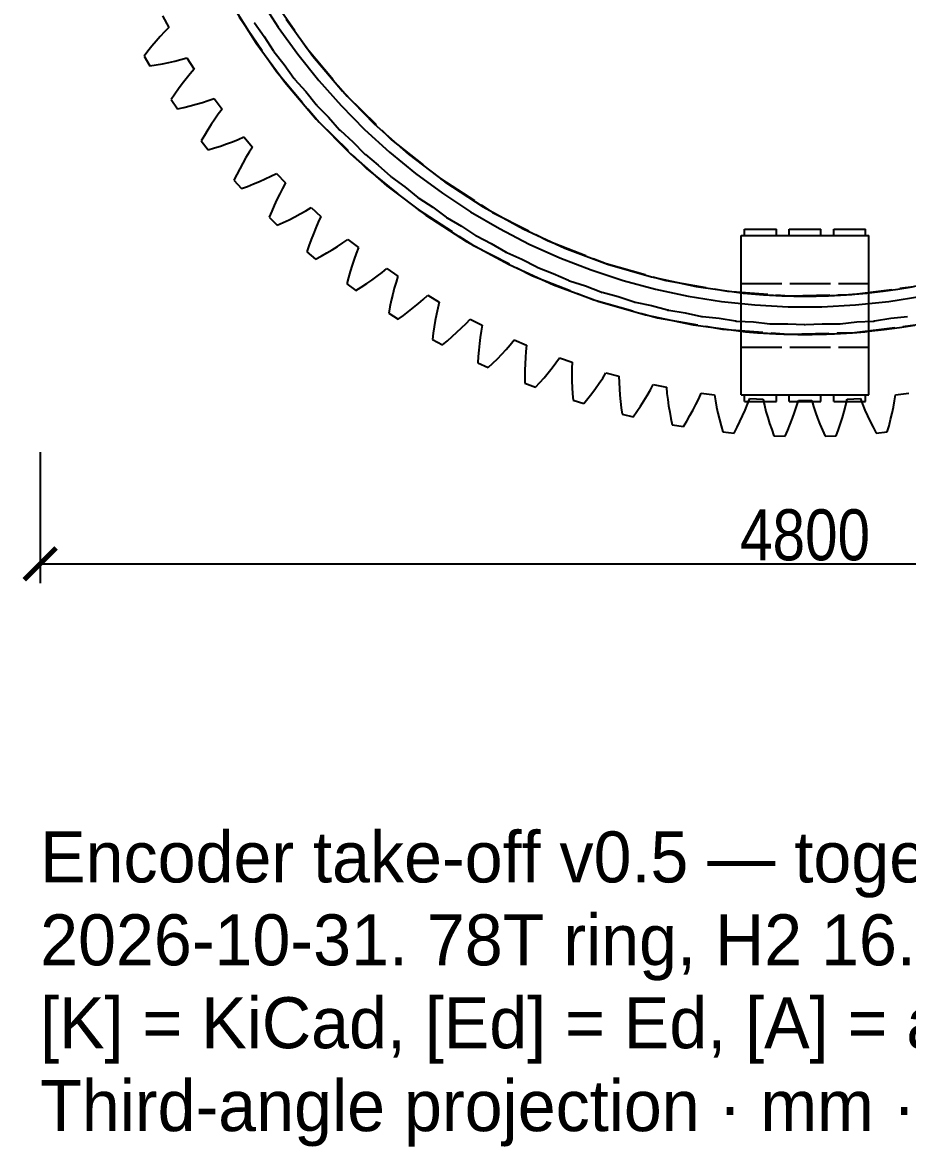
# Model space of a CAD drawing. Header units: millimetres. Extents: x -30 to 157, y -46 to 88.
# Drawn here: x -24.55 to 3.21, y -46.27 to -11.02 of the extents above; entities that cross this region are included whole.
import ezdxf

# ---------------------------------------------------------------- set-up
doc = ezdxf.new("R2010")
doc.units = ezdxf.units.MM
doc.linetypes.add('DASHED', pattern=[1.524, 1.27, -0.254])
for name, color, linetype in [('DIMS', 3, 'CONTINUOUS'), ('HIDDEN', 8, 'DASHED'), ('TEXT', 7, 'CONTINUOUS'), ('VISIBLE', 7, 'CONTINUOUS')]:
    doc.layers.add(name, color=color, linetype=linetype)
doc.styles.add('OpenSansCondensed-Light', font='OpenSansCondensed-Light.ttf')
doc.dimstyles.new('EZDXF', dxfattribs={"dimtxt": 0.25, "dimasz": 0.175, "dimexe": 0.375, "dimexo": 0.125, "dimgap": 0.1, "dimtad": 1, "dimlfac": 100, "dimzin": 12, "dimdsep": 46, "dimtxsty": 'OpenSansCondensed-Light', "dimblk": 'ARCHTICK', "dimcen": 2.5, "dimazin": 3, "dimtfac": 0.5, "dimtmove": 2, "dimatfit": 3})

# ---------------------------------------------------------------- blocks, each defined once
blk = doc.blocks.new('_ARCHTICK')
at = {"color": 0, "linetype": 'BYBLOCK', "const_width": 0.15}
blk.add_lwpolyline([(-0.5, -0.5), (0.5, 0.5)], dxfattribs=at)

msp = doc.modelspace()

# ---------------------------------------------------------------- linework, layer by layer
at = {"layer": 'HIDDEN'}
for points in [[(-16.72627, -10.22121), (-15.62544, -11.83581), (-14.36933, -13.33279), (-12.97041, -14.69726), (-11.44258, -15.91566), (-9.80103, -16.97589), (-8.06208, -17.8674), (-6.243, -18.58134), (-4.36187, -19.1106), (-2.43739, -19.44994), (-0.48869, -19.59597), (1.46486, -19.54726), (3.40386, -19.30427), (5.30903, -18.86942), (7.16144, -18.24705), (8.94267, -17.44333), (10.63503, -16.46624), (12.22169, -15.32551), (13.68688, -14.03247), (15.01605, -12.59997), (16.19599, -11.04224), (17.21496, -9.37477)], [(-17.75021, -10.84693), (-16.582, -12.56038), (-15.24899, -14.149), (-13.76443, -15.597), (-12.14307, -16.88999), (-10.40103, -18.01512), (-8.55562, -18.96121), (-6.62518, -19.71885), (-4.6289, -20.28052), (-2.58661, -20.64063), (-0.51861, -20.7956), (1.55454, -20.7439), (3.61224, -20.48604), (5.63404, -20.02457), (7.59985, -19.3641), (9.49012, -18.51117), (11.28608, -17.47428), (12.96988, -16.26371), (14.52477, -14.89151), (15.93531, -13.37131), (17.18747, -11.71822), (18.26882, -9.94867)], [(-17.09242, -10.27358), (-16.52641, -11.16132)], [(-17.09242, -10.27358), (-16.52641, -11.16132)], [(-20.16025, -10.80878), (-19.95852, -11.17691)], [(-19.95852, -11.17691), (-20.09575, -11.31546)], [(-17.28321, -11.01953), (-17.27422, -11.03541)], [(-17.28321, -11.01953), (-17.27422, -11.03541)], [(-17.27254, -11.03446), (-17.27422, -11.03541)], [(-17.27254, -11.03446), (-17.27422, -11.03541)], [(-17.27254, -11.03446), (-16.96854, -11.45992)], [(-17.27254, -11.03446), (-16.96854, -11.45992)], [(-16.52641, -11.16132), (-15.91434, -12.01795)], [(-16.52641, -11.16132), (-15.91434, -12.01795)], [(-20.3612, -11.60766), (-20.4897, -11.76065)], [(-20.22993, -11.45917), (-20.3612, -11.60766)], [(-20.09575, -11.31546), (-20.22993, -11.45917)], [(-16.96854, -11.45992), (-16.68743, -11.90083)], [(-16.96854, -11.45992), (-16.68743, -11.90083)], [(-20.61549, -11.91792), (-20.73864, -12.07927)], [(-20.4897, -11.76065), (-20.61549, -11.91792)], [(-16.68743, -11.90083), (-16.68894, -11.90203)], [(-16.68743, -11.90083), (-16.68894, -11.90203)], [(-16.68894, -11.90203), (-16.67756, -11.9163)], [(-16.68894, -11.90203), (-16.67756, -11.9163)], [(-16.67756, -11.9163), (-16.66775, -11.93169)], [(-16.67756, -11.9163), (-16.66775, -11.93169)], [(-16.66612, -11.93065), (-16.66775, -11.93169)], [(-16.66612, -11.93065), (-16.66775, -11.93169)], [(-16.66612, -11.93065), (-16.3401, -12.33947)], [(-16.66612, -11.93065), (-16.3401, -12.33947)], [(-20.73864, -12.07927), (-20.55953, -12.38167)], [(-20.35885, -12.35121), (-20.16048, -12.31648)], [(-20.16048, -12.31648), (-19.96456, -12.27733)], [(-19.96456, -12.27733), (-19.77125, -12.23357)], [(-19.77125, -12.23357), (-19.58074, -12.18497)], [(-19.58074, -12.18497), (-19.39329, -12.1312)], [(-19.39329, -12.1312), (-19.16741, -12.48503)], [(-15.91434, -12.01795), (-15.25791, -12.84109)], [(-15.91434, -12.01795), (-15.25791, -12.84109)], [(-20.55953, -12.38167), (-20.35885, -12.35121)], [(-19.29509, -12.63244), (-19.41937, -12.78479)], [(-19.16741, -12.48503), (-19.29509, -12.63244)], [(-16.3401, -12.33947), (-16.0361, -12.76493)], [(-16.3401, -12.33947), (-16.0361, -12.76493)], [(-19.54043, -12.94172), (-19.65842, -13.10295)], [(-19.41937, -12.78479), (-19.54043, -12.94172)], [(-16.0361, -12.76493), (-16.03755, -12.76621)], [(-16.0361, -12.76493), (-16.03755, -12.76621)], [(-16.03755, -12.76621), (-16.02543, -12.77986)], [(-16.03755, -12.76621), (-16.02543, -12.77986)], [(-16.02543, -12.77986), (-16.01482, -12.7947)], [(-16.02543, -12.77986), (-16.01482, -12.7947)], [(-16.01325, -12.79358), (-16.01482, -12.7947)], [(-16.01325, -12.79358), (-16.01482, -12.7947)], [(-16.01325, -12.79358), (-15.6661, -13.18463)], [(-16.01325, -12.79358), (-15.6661, -13.18463)], [(-15.25791, -12.84109), (-14.55895, -13.62843)], [(-15.25791, -12.84109), (-14.55895, -13.62843)], [(-19.77342, -13.26827), (-19.88552, -13.43748)], [(-19.65842, -13.10295), (-19.77342, -13.26827)], [(-15.6661, -13.18463), (-15.34008, -13.59345)], [(-15.6661, -13.18463), (-15.34008, -13.59345)], [(-19.88552, -13.43748), (-19.68661, -13.72725)], [(-19.68661, -13.72725), (-19.48841, -13.68345)], [(-19.48841, -13.68345), (-19.29281, -13.63555)], [(-19.29281, -13.63555), (-19.09994, -13.5834)], [(-19.09994, -13.5834), (-18.90999, -13.52682)], [(-18.90999, -13.52682), (-18.72315, -13.46561)], [(-18.72315, -13.46561), (-18.5397, -13.39944)], [(-18.5397, -13.39944), (-18.2907, -13.73739)], [(-18.2907, -13.73739), (-18.40825, -13.893)], [(-15.34008, -13.59345), (-15.34146, -13.59481)], [(-15.34008, -13.59345), (-15.34146, -13.59481)], [(-15.34146, -13.59481), (-15.32864, -13.60779)], [(-15.34146, -13.59481), (-15.32864, -13.60779)], [(-15.32864, -13.60779), (-15.31726, -13.62206)], [(-15.32864, -13.60779), (-15.31726, -13.62206)], [(-15.31575, -13.62086), (-15.31726, -13.62206)], [(-15.31575, -13.62086), (-15.31726, -13.62206)], [(-15.31575, -13.62086), (-14.94845, -13.99304)], [(-15.31575, -13.62086), (-14.94845, -13.99304)], [(-14.55895, -13.62843), (-13.81942, -14.37779)], [(-14.55895, -13.62843), (-13.81942, -14.37779)], [(-18.52207, -14.05331), (-18.63238, -14.21797)], [(-18.40825, -13.893), (-18.52207, -14.05331)], [(-14.94845, -13.99304), (-14.6013, -14.38408)], [(-14.94845, -13.99304), (-14.6013, -14.38408)], [(-18.73933, -14.38673), (-18.84304, -14.55936)], [(-18.63238, -14.21797), (-18.73933, -14.38673)], [(-14.6013, -14.38408), (-14.60261, -14.38551)], [(-14.6013, -14.38408), (-14.60261, -14.38551)], [(-14.60261, -14.38551), (-14.58912, -14.39781)], [(-14.60261, -14.38551), (-14.58912, -14.39781)], [(-14.58912, -14.39781), (-14.57701, -14.41145)], [(-14.58912, -14.39781), (-14.57701, -14.41145)], [(-14.57556, -14.41017), (-14.57701, -14.41145)], [(-14.57556, -14.41017), (-14.57701, -14.41145)], [(-14.57556, -14.41017), (-14.18913, -14.76244)], [(-14.57556, -14.41017), (-14.18913, -14.76244)], [(-13.81942, -14.37779), (-13.04137, -15.08708)], [(-13.81942, -14.37779), (-13.04137, -15.08708)], [(-18.84304, -14.55936), (-18.94359, -14.73568)], [(-18.94359, -14.73568), (-18.72577, -15.01151)], [(-18.15002, -14.8288), (-17.96426, -14.75966)], [(-17.96426, -14.75966), (-17.78194, -14.6861)], [(-17.78194, -14.6861), (-17.60332, -14.60783)], [(-17.60332, -14.60783), (-17.3323, -14.9284)], [(-14.18913, -14.76244), (-13.82183, -15.13463)], [(-14.18913, -14.76244), (-13.82183, -15.13463)], [(-18.72577, -15.01151), (-18.53094, -14.95458)], [(-18.53094, -14.95458), (-18.33897, -14.89372)], [(-18.33897, -14.89372), (-18.15002, -14.8288)], [(-17.43919, -15.09151), (-17.54205, -15.25906)], [(-17.3323, -14.9284), (-17.43919, -15.09151)], [(-13.82183, -15.13463), (-13.82306, -15.13612)], [(-13.82183, -15.13463), (-13.82306, -15.13612)], [(-13.82306, -15.13612), (-13.80894, -15.14769)], [(-13.82306, -15.13612), (-13.80894, -15.14769)], [(-13.80894, -15.14769), (-13.79612, -15.16067)], [(-13.80894, -15.14769), (-13.79612, -15.16067)], [(-13.79475, -15.15932), (-13.79612, -15.16067)], [(-13.79475, -15.15932), (-13.79612, -15.16067)], [(-13.79475, -15.15932), (-13.39026, -15.49071)], [(-13.79475, -15.15932), (-13.39026, -15.49071)], [(-13.04137, -15.08708), (-12.22697, -15.75432)], [(-13.04137, -15.08708), (-12.22697, -15.75432)], [(-17.64112, -15.43073), (-17.73656, -15.60625)], [(-17.54205, -15.25906), (-17.64112, -15.43073)], [(-13.39026, -15.49071), (-13.00383, -15.84299)], [(-13.39026, -15.49071), (-13.00383, -15.84299)], [(-17.82851, -15.78542), (-17.91705, -15.96807)], [(-17.73656, -15.60625), (-17.82851, -15.78542)], [(-16.93831, -15.92658), (-16.7613, -15.84101)], [(-16.7613, -15.84101), (-16.58831, -15.75099)], [(-16.58831, -15.75099), (-16.29649, -16.05273)], [(-13.00383, -15.84299), (-13.00498, -15.84454)], [(-13.00383, -15.84299), (-13.00498, -15.84454)], [(-13.00498, -15.84454), (-12.99027, -15.85535)], [(-13.00498, -15.84454), (-12.99027, -15.85535)], [(-12.99027, -15.85535), (-12.97679, -15.86764)], [(-12.99027, -15.85535), (-12.97679, -15.86764)], [(-12.22697, -15.75432), (-11.37849, -16.37765)], [(-12.22697, -15.75432), (-11.37849, -16.37765)], [(-17.91705, -15.96807), (-17.68129, -16.22874)], [(-17.68129, -16.22874), (-17.4907, -16.15891)], [(-17.4907, -16.15891), (-17.30323, -16.08537)], [(-17.30323, -16.08537), (-17.11903, -16.00797)], [(-17.11903, -16.00797), (-16.93831, -15.92658)], [(-16.29649, -16.05273), (-16.39224, -16.22262)], [(-12.97548, -15.86621), (-12.97679, -15.86764)], [(-12.97548, -15.86621), (-12.97679, -15.86764)], [(-12.97548, -15.86621), (-12.55408, -16.1758)], [(-12.97548, -15.86621), (-12.55408, -16.1758)], [(-12.55408, -16.1758), (-12.14959, -16.50719)], [(-12.55408, -16.1758), (-12.14959, -16.50719)], [(-16.48368, -16.39667), (-16.57106, -16.57457)], [(-16.39224, -16.22262), (-16.48368, -16.39667)], [(-12.14959, -16.50719), (-12.15065, -16.50881)], [(-12.14959, -16.50719), (-12.15065, -16.50881)], [(-12.15065, -16.50881), (-12.1354, -16.51882)], [(-12.15065, -16.50881), (-12.1354, -16.51882)], [(-12.1354, -16.51882), (-12.12128, -16.53038)], [(-12.1354, -16.51882), (-12.12128, -16.53038)], [(-12.12006, -16.52889), (-12.12128, -16.53038)], [(-12.12006, -16.52889), (-12.12128, -16.53038)], [(-12.12006, -16.52889), (-11.6829, -16.8158)], [(-12.12006, -16.52889), (-11.6829, -16.8158)], [(-11.37849, -16.37765), (-10.49829, -16.95533)], [(-11.37849, -16.37765), (-10.49829, -16.95533)], [(-16.65457, -16.75607), (-16.73434, -16.94098)], [(-16.57106, -16.57457), (-16.65457, -16.75607)], [(-15.66581, -16.92517), (-15.49922, -16.82379)], [(-15.49922, -16.82379), (-15.18789, -17.10537)], [(-11.6829, -16.8158), (-11.26149, -17.12538)], [(-11.6829, -16.8158), (-11.26149, -17.12538)], [(-16.73434, -16.94098), (-16.81049, -17.12914)], [(-16.81049, -17.12914), (-16.55785, -17.37348)], [(-16.37235, -17.29108), (-16.1902, -17.20517)], [(-16.1902, -17.20517), (-16.01159, -17.11565)], [(-16.01159, -17.11565), (-15.83671, -17.02237)], [(-15.83671, -17.02237), (-15.66581, -16.92517)], [(-15.18789, -17.10537), (-15.27209, -17.28127)], [(-11.26149, -17.12538), (-11.26246, -17.12705)], [(-11.26149, -17.12538), (-11.26246, -17.12705)], [(-11.26246, -17.12705), (-11.2467, -17.13625)], [(-11.26246, -17.12705), (-11.2467, -17.13625)], [(-11.2467, -17.13625), (-11.23199, -17.14705)], [(-11.2467, -17.13625), (-11.23199, -17.14705)], [(-11.23085, -17.14549), (-11.23199, -17.14705)], [(-11.23085, -17.14549), (-11.23199, -17.14705)], [(-11.23085, -17.14549), (-10.77916, -17.40893)], [(-11.23085, -17.14549), (-10.77916, -17.40893)], [(-10.49829, -16.95533), (-9.58884, -17.48575)], [(-10.49829, -16.95533), (-9.58884, -17.48575)], [(-16.55785, -17.37348), (-16.37235, -17.29108)], [(-15.3517, -17.46104), (-15.427, -17.64438)], [(-15.27209, -17.28127), (-15.3517, -17.46104)], [(-10.77916, -17.40893), (-10.342, -17.69585)], [(-10.77916, -17.40893), (-10.342, -17.69585)], [(-9.58884, -17.48575), (-8.65266, -17.96744)], [(-9.58884, -17.48575), (-8.65266, -17.96744)], [(-1.9, -17.50207), (-0.9, -17.50207)], [(-1.9, -17.70207), (-1.9, -17.50207)], [(-0.9, -17.70207), (-0.9, -17.50207)], [(-0.5, -17.50207), (0.5, -17.50207)], [(-0.5, -17.70207), (-0.5, -17.50207)], [(0.5, -17.70207), (0.5, -17.50207)], [(0.9, -17.70207), (0.9, -17.50207)], [(0.9, -17.50207), (1.9, -17.50207)], [(1.9, -17.70207), (1.9, -17.50207)], [(-15.4982, -17.83106), (-15.56544, -18.02088)], [(-15.427, -17.64438), (-15.4982, -17.83106)], [(-14.66437, -18.04214), (-14.50035, -17.93373)], [(-14.50035, -17.93373), (-14.3409, -17.82145)], [(-14.3409, -17.82145), (-14.01146, -18.08161)], [(-10.342, -17.69585), (-10.34288, -17.69757)], [(-10.342, -17.69585), (-10.34288, -17.69757)], [(-10.34288, -17.69757), (-10.32665, -17.70592)], [(-10.34288, -17.69757), (-10.32665, -17.70592)], [(-10.32665, -17.70592), (-10.3114, -17.71593)], [(-10.32665, -17.70592), (-10.3114, -17.71593)], [(-10.31034, -17.71431), (-10.3114, -17.71593)], [(-10.31034, -17.71431), (-10.3114, -17.71593)], [(-10.31034, -17.71431), (-9.84537, -17.95355)], [(-10.31034, -17.71431), (-9.84537, -17.95355)], [(-9.84537, -17.95355), (-9.39368, -18.21699)], [(-9.84537, -17.95355), (-9.39368, -18.21699)], [(-8.65266, -17.96744), (-7.69237, -18.39904)], [(-8.65266, -17.96744), (-7.69237, -18.39904)], [(-2, -19.20207), (-2, -17.70207)], [(-2, -17.70207), (2, -17.70207)], [(-1.9, -17.70207), (-0.9, -17.70207)], [(-0.5, -17.70207), (0.5, -17.70207)], [(0.9, -17.70207), (1.9, -17.70207)], [(2, -19.20207), (2, -17.70207)], [(-15.56544, -18.02088), (-15.62885, -18.2137)], [(-15.62885, -18.2137), (-15.36045, -18.44062)], [(-15.18087, -18.34602), (-15.00487, -18.24814)], [(-15.00487, -18.24814), (-14.83263, -18.14688)], [(-14.83263, -18.14688), (-14.66437, -18.04214)], [(-14.08372, -18.26274), (-14.15115, -18.44743)], [(-14.01146, -18.08161), (-14.08372, -18.26274)], [(-9.39368, -18.21699), (-9.39447, -18.21875)], [(-9.39368, -18.21699), (-9.39447, -18.21875)], [(-9.39447, -18.21875), (-9.37783, -18.22623)], [(-9.39447, -18.21875), (-9.37783, -18.22623)], [(-9.37783, -18.22623), (-9.36206, -18.23543)], [(-9.37783, -18.22623), (-9.36206, -18.23543)], [(-9.36109, -18.23376), (-9.36206, -18.23543)], [(-9.36109, -18.23376), (-9.36206, -18.23543)], [(-9.36109, -18.23376), (-8.88415, -18.44812)], [(-9.36109, -18.23376), (-8.88415, -18.44812)], [(-15.36045, -18.44062), (-15.18087, -18.34602)], [(-14.21404, -18.63539), (-14.2726, -18.8264)], [(-14.15115, -18.44743), (-14.21404, -18.63539)], [(-8.88415, -18.44812), (-8.41918, -18.68736)], [(-8.88415, -18.44812), (-8.41918, -18.68736)], [(-7.69237, -18.39904), (-6.71063, -18.77937)], [(-7.69237, -18.39904), (-6.71063, -18.77937)], [(-14.32702, -19.0203), (-14.37741, -19.21692)], [(-14.2726, -18.8264), (-14.32702, -19.0203)], [(-13.58743, -19.09707), (-13.42654, -18.98132)], [(-13.42654, -18.98132), (-13.27013, -18.8622)], [(-13.27013, -18.8622), (-13.11853, -18.73952)], [(-13.11853, -18.73952), (-12.77246, -18.97709)], [(-12.77246, -18.97709), (-12.83245, -19.16265)], [(-8.41918, -18.68736), (-8.41988, -18.68916)], [(-8.41918, -18.68736), (-8.41988, -18.68916)], [(-8.41988, -18.68916), (-8.40286, -18.69575)], [(-8.41988, -18.68916), (-8.40286, -18.69575)], [(-8.40286, -18.69575), (-8.38664, -18.7041)], [(-8.40286, -18.69575), (-8.38664, -18.7041)], [(-8.38575, -18.70238), (-8.38664, -18.7041)], [(-8.38575, -18.70238), (-8.38664, -18.7041)], [(-8.38575, -18.70238), (-7.89816, -18.89127)], [(-8.38575, -18.70238), (-7.89816, -18.89127)], [(-7.89816, -18.89127), (-7.42122, -19.10564)], [(-7.89816, -18.89127), (-7.42122, -19.10564)], [(-6.71063, -18.77937), (-5.71019, -19.10736)], [(-6.71063, -18.77937), (-5.71019, -19.10736)], [(-14.37741, -19.21692), (-14.09445, -19.42541)], [(-14.09445, -19.42541), (-13.92159, -19.31902)], [(-13.92159, -19.31902), (-13.75252, -19.2096)], [(-13.75252, -19.2096), (-13.58743, -19.09707)], [(-12.88739, -19.35142), (-12.93759, -19.54316)], [(-12.83245, -19.16265), (-12.88739, -19.35142)], [(-7.42122, -19.10564), (-7.42182, -19.10748)], [(-7.42122, -19.10564), (-7.42182, -19.10748)], [(-7.42182, -19.10748), (-7.40448, -19.11316)], [(-7.42182, -19.10748), (-7.40448, -19.11316)], [(-7.40448, -19.11316), (-7.38783, -19.12064)], [(-7.40448, -19.11316), (-7.38783, -19.12064)], [(-7.38704, -19.11888), (-7.38783, -19.12064)], [(-7.38704, -19.11888), (-7.38783, -19.12064)], [(-7.38704, -19.11888), (-6.89016, -19.28178)], [(-7.38704, -19.11888), (-6.89016, -19.28178)], [(-6.89016, -19.28178), (-6.40257, -19.47067)], [(-6.89016, -19.28178), (-6.40257, -19.47067)], [(-5.71019, -19.10736), (-4.69383, -19.38208)], [(-5.71019, -19.10736), (-4.69383, -19.38208)], [(-4.69383, -19.38208), (-3.6644, -19.60279)], [(-4.69383, -19.38208), (-3.6644, -19.60279)], [(-2, -21.20207), (-2, -19.20207)], [(-2, -19.20207), (2, -19.20207)], [(-2, -19.20207), (2, -19.20207)], [(2, -21.20207), (2, -19.20207)], [(-12.98327, -19.73767), (-13.02461, -19.93476)], [(-12.93759, -19.54316), (-12.98327, -19.73767)], [(-12.12875, -19.83572), (-11.98064, -19.70643)], [(-11.98064, -19.70643), (-11.83758, -19.5739)], [(-11.83758, -19.5739), (-11.4764, -19.78782)], [(-6.40257, -19.47067), (-6.40307, -19.47254)], [(-6.40257, -19.47067), (-6.40307, -19.47254)], [(-6.40307, -19.47254), (-6.38546, -19.4773)], [(-6.40307, -19.47254), (-6.38546, -19.4773)], [(-6.38546, -19.4773), (-6.36844, -19.48389)], [(-6.38546, -19.4773), (-6.36844, -19.48389)], [(-6.36774, -19.48209), (-6.36844, -19.48389)], [(-6.36774, -19.48209), (-6.36844, -19.48389)], [(-6.36774, -19.48209), (-5.86295, -19.61854)], [(-6.36774, -19.48209), (-5.86295, -19.61854)], [(-5.86295, -19.61854), (-5.36607, -19.78143)], [(-5.86295, -19.61854), (-5.36607, -19.78143)], [(-3.6644, -19.60279), (-2.62475, -19.76886)], [(-3.6644, -19.60279), (-2.62475, -19.76886)], [(-2, -19.49977), (-1.93672, -19.50616), (-1.87342, -19.51234), (-1.8101, -19.51831), (-1.74676, -19.52408), (-1.6834, -19.52965), (-1.62002, -19.53501), (-1.55663, -19.54016), (-1.49322, -19.54511), (-1.42979, -19.54985), (-1.36635, -19.55439), (-1.30289, -19.55872), (-1.23943, -19.56284), (-1.17594, -19.56676), (-1.11245, -19.57047), (-1.04894, -19.57398), (-0.98543, -19.57728), (-0.9219, -19.58038), (-0.85836, -19.58326), (-0.79482, -19.58595), (-0.73126, -19.58842), (-0.6677, -19.59069), (-0.60413, -19.59276), (-0.54055, -19.59461), (-0.47697, -19.59626), (-0.41339, -19.59771), (-0.3498, -19.59895), (-0.2862, -19.59998), (-0.2226, -19.6008), (-0.15901, -19.60142), (-0.0954, -19.60183), (-0.0318, -19.60204), (0.0318, -19.60204), (0.0954, -19.60183), (0.15901, -19.60142), (0.2226, -19.6008), (0.2862, -19.59998), (0.3498, -19.59895), (0.41339, -19.59771), (0.47697, -19.59626), (0.54055, -19.59461), (0.60413, -19.59276), (0.6677, -19.59069), (0.73126, -19.58842), (0.79482, -19.58595), (0.85836, -19.58326), (0.9219, -19.58038), (0.98543, -19.57728), (1.04894, -19.57398), (1.11245, -19.57047), (1.17594, -19.56676), (1.23943, -19.56284), (1.30289, -19.55872), (1.36635, -19.55439), (1.42979, -19.54985), (1.49322, -19.54511), (1.55663, -19.54016), (1.62002, -19.53501), (1.6834, -19.52965), (1.74676, -19.52408), (1.8101, -19.51831), (1.87342, -19.51234), (1.93672, -19.50616), (2, -19.49977)], [(2.62475, -19.76886), (3.6644, -19.60279)], [(2.62475, -19.76886), (3.6644, -19.60279)], [(-13.02461, -19.93476), (-13.06176, -20.13431)], [(-12.60013, -20.20574), (-12.43875, -20.08527)], [(-12.43875, -20.08527), (-12.28155, -19.96196)], [(-12.28155, -19.96196), (-12.12875, -19.83572)], [(-11.52387, -19.97697), (-11.56608, -20.16899)], [(-11.4764, -19.78782), (-11.52387, -19.97697)], [(-5.36607, -19.78143), (-5.36648, -19.78333)], [(-5.36607, -19.78143), (-5.36648, -19.78333)], [(-5.36648, -19.78333), (-5.34864, -19.78715)], [(-5.36648, -19.78333), (-5.34864, -19.78715)], [(-5.34864, -19.78715), (-5.3313, -19.79284)], [(-5.34864, -19.78715), (-5.3313, -19.79284)], [(-5.33069, -19.791), (-5.3313, -19.79284)], [(-5.33069, -19.791), (-5.3313, -19.79284)], [(-5.33069, -19.791), (-4.81941, -19.90062)], [(-5.33069, -19.791), (-4.81941, -19.90062)], [(-4.81941, -19.90062), (-4.31462, -20.03706)], [(-4.81941, -19.90062), (-4.31462, -20.03706)], [(-4.31462, -20.03706), (-4.31493, -20.03897)], [(-4.31462, -20.03706), (-4.31493, -20.03897)], [(-4.31493, -20.03897), (-4.29691, -20.04185)], [(-4.31493, -20.03897), (-4.29691, -20.04185)], [(-4.29691, -20.04185), (-4.27929, -20.04661)], [(-4.29691, -20.04185), (-4.27929, -20.04661)], [(-4.27879, -20.04475), (-4.27929, -20.04661)], [(-4.27879, -20.04475), (-4.27929, -20.04661)], [(-4.27879, -20.04475), (-3.76243, -20.12723)], [(-4.27879, -20.04475), (-3.76243, -20.12723)], [(-2.62475, -19.76886), (-1.57778, -19.87984)], [(-2.62475, -19.76886), (-1.57778, -19.87984)], [(-1.57778, -19.87984), (-0.52642, -19.9354)], [(-1.57778, -19.87984), (-0.52642, -19.9354)], [(-0.52642, -19.9354), (0.52642, -19.9354)], [(-0.52642, -19.9354), (0.52642, -19.9354)], [(0.52642, -19.9354), (1.57778, -19.87984)], [(0.52642, -19.9354), (1.57778, -19.87984)], [(1.57778, -19.87984), (2.62475, -19.76886)], [(1.57778, -19.87984), (2.62475, -19.76886)], [(-13.06176, -20.13431), (-12.76551, -20.32343)], [(-12.76551, -20.32343), (-12.60013, -20.20574)], [(-11.60336, -20.36366), (-11.63594, -20.56078)], [(-11.56608, -20.16899), (-11.60336, -20.36366)], [(-10.63764, -20.46264), (-10.50375, -20.32085)], [(-10.50375, -20.32085), (-10.12909, -20.51017)], [(-3.76243, -20.12723), (-3.25115, -20.23685)], [(-3.76243, -20.12723), (-3.25115, -20.23685)], [(-3.25115, -20.23685), (-3.25135, -20.23877)], [(-3.25115, -20.23685), (-3.25135, -20.23877)], [(-3.25135, -20.23877), (-3.2332, -20.24069)], [(-3.25135, -20.23877), (-3.2332, -20.24069)], [(-3.2332, -20.24069), (-3.21536, -20.24452)], [(-3.2332, -20.24069), (-3.21536, -20.24452)], [(-3.21496, -20.24263), (-3.21536, -20.24452)], [(-3.21496, -20.24263), (-3.21536, -20.24452)], [(-3.21496, -20.24263), (-2.69497, -20.29774)], [(-3.21496, -20.24263), (-2.69497, -20.29774)], [(-2.69497, -20.29774), (-2.17861, -20.38022)], [(-2.69497, -20.29774), (-2.17861, -20.38022)], [(-2.17861, -20.38022), (-2.17871, -20.38216)], [(-2.17861, -20.38022), (-2.17871, -20.38216)], [(-2.17871, -20.38216), (-2.16049, -20.38312)], [(-2.17871, -20.38216), (-2.16049, -20.38312)], [(-2.16049, -20.38312), (-2.14247, -20.386)], [(-2.16049, -20.38312), (-2.14247, -20.386)], [(-2.14216, -20.38409), (-2.14247, -20.386)], [(-2.14216, -20.38409), (-2.14247, -20.386)], [(-2.14216, -20.38409), (-1.61999, -20.41168)], [(-2.14216, -20.38409), (-1.61999, -20.41168)], [(-1.61999, -20.41168), (-1.1, -20.4668)], [(-1.61999, -20.41168), (-1.1, -20.4668)], [(1.1, -20.4668), (1.61999, -20.41168)], [(1.1, -20.4668), (1.61999, -20.41168)], [(1.61999, -20.41168), (2.14216, -20.38409)], [(1.61999, -20.41168), (2.14216, -20.38409)], [(2.14216, -20.38409), (2.14247, -20.386)], [(2.14216, -20.38409), (2.14247, -20.386)], [(2.14247, -20.386), (2.16049, -20.38312)], [(2.14247, -20.386), (2.16049, -20.38312)], [(2.16049, -20.38312), (2.17871, -20.38216)], [(2.16049, -20.38312), (2.17871, -20.38216)], [(2.17861, -20.38022), (2.69497, -20.29774)], [(2.17861, -20.38022), (2.69497, -20.29774)], [(2.17861, -20.38022), (2.17871, -20.38216)], [(2.17861, -20.38022), (2.17871, -20.38216)], [(2.69497, -20.29774), (3.21496, -20.24263)], [(2.69497, -20.29774), (3.21496, -20.24263)], [(-11.66403, -20.76019), (-11.68776, -20.96178)], [(-11.63594, -20.56078), (-11.66403, -20.76019)], [(-11.06942, -20.87124), (-10.92081, -20.7377)], [(-10.92081, -20.7377), (-10.77678, -20.60154)], [(-10.77678, -20.60154), (-10.63764, -20.46264)], [(-10.16382, -20.70207), (-10.19311, -20.89648)], [(-10.12909, -20.51017), (-10.16382, -20.70207)], [(-2, -20.7057), (-1.9367, -20.71172), (-1.87337, -20.71754), (-1.81003, -20.72317), (-1.74667, -20.72861), (-1.6833, -20.73385), (-1.61991, -20.7389), (-1.55651, -20.74375), (-1.49309, -20.74841), (-1.42965, -20.75288), (-1.36621, -20.75715), (-1.30275, -20.76123), (-1.23928, -20.76512), (-1.17579, -20.76881), (-1.1123, -20.77231), (-1.04879, -20.77561), (-0.98528, -20.77872), (-0.92176, -20.78164), (-0.85823, -20.78436), (-0.79469, -20.78688), (-0.73114, -20.78921), (-0.66758, -20.79135), (-0.60402, -20.7933), (-0.54046, -20.79505), (-0.47689, -20.7966), (-0.41331, -20.79796), (-0.34973, -20.79913), (-0.28615, -20.8001), (-0.22256, -20.80088), (-0.15897, -20.80146), (-0.09539, -20.80185), (-0.0318, -20.80204), (0.0318, -20.80204), (0.09539, -20.80185), (0.15897, -20.80146), (0.22256, -20.80088), (0.28615, -20.8001), (0.34973, -20.79913), (0.41331, -20.79796), (0.47689, -20.7966), (0.54046, -20.79505), (0.60402, -20.7933), (0.66758, -20.79135), (0.73114, -20.78921), (0.79469, -20.78688), (0.85823, -20.78436), (0.92176, -20.78164), (0.98528, -20.77872), (1.04879, -20.77561), (1.1123, -20.77231), (1.17579, -20.76881), (1.23928, -20.76512), (1.30275, -20.76123), (1.36621, -20.75715), (1.42965, -20.75288), (1.49309, -20.74841), (1.55651, -20.74375), (1.61991, -20.7389), (1.6833, -20.73385), (1.74667, -20.72861), (1.81003, -20.72317), (1.87337, -20.71754), (1.9367, -20.71172), (2, -20.7057)], [(-1.1, -20.4668), (-1.1, -20.46873)], [(-1.1, -20.4668), (-1.1, -20.46873)], [(-1.1, -20.46873), (-1.08175, -20.46873)], [(-1.1, -20.46873), (-1.08175, -20.46873)], [(-1.08175, -20.46873), (-1.06361, -20.47066)], [(-1.08175, -20.46873), (-1.06361, -20.47066)], [(-1.0634, -20.46873), (-1.06361, -20.47066)], [(-1.0634, -20.46873), (-1.06361, -20.47066)], [(-1.0634, -20.46873), (-0.5405, -20.46873)], [(-1.0634, -20.46873), (-0.5405, -20.46873)], [(-0.5405, -20.46873), (-0.01832, -20.49633)], [(-0.5405, -20.46873), (-0.01832, -20.49633)], [(-0.01832, -20.49633), (-0.01822, -20.49826)], [(-0.01832, -20.49633), (-0.01822, -20.49826)], [(-0.01822, -20.49826), (0, -20.4973)], [(-0.01822, -20.49826), (0, -20.4973)], [(0, -20.4973), (0.01822, -20.49826)], [(0, -20.4973), (0.01822, -20.49826)], [(0.01832, -20.49633), (0.01822, -20.49826)], [(0.01832, -20.49633), (0.01822, -20.49826)], [(0.01832, -20.49633), (0.5405, -20.46873)], [(0.01832, -20.49633), (0.5405, -20.46873)], [(0.5405, -20.46873), (1.0634, -20.46873)], [(0.5405, -20.46873), (1.0634, -20.46873)], [(1.0634, -20.46873), (1.06361, -20.47066)], [(1.0634, -20.46873), (1.06361, -20.47066)], [(1.06361, -20.47066), (1.08175, -20.46873)], [(1.06361, -20.47066), (1.08175, -20.46873)], [(1.08175, -20.46873), (1.1, -20.46873)], [(1.08175, -20.46873), (1.1, -20.46873)], [(1.1, -20.4668), (1.1, -20.46873)], [(1.1, -20.4668), (1.1, -20.46873)], [(-11.68776, -20.96178), (-11.37954, -21.13069)], [(-11.37954, -21.13069), (-11.2224, -21.00221)], [(-11.2224, -21.00221), (-11.06942, -20.87124)], [(-10.2173, -21.0932), (-10.23665, -21.29206)], [(-10.19311, -20.89648), (-10.2173, -21.0932)], [(-9.37669, -21.27534), (-9.24713, -21.12746)], [(-9.24713, -21.12746), (-9.12301, -20.97704)], [(-9.12301, -20.97704), (-8.73655, -21.14092)], [(-8.73655, -21.14092), (-8.75838, -21.33471)], [(-10.25135, -21.4929), (-10.26157, -21.69563)], [(-10.23665, -21.29206), (-10.25135, -21.4929)], [(-9.65066, -21.56398), (-9.51129, -21.42082)], [(-9.51129, -21.42082), (-9.37669, -21.27534)], [(-8.75838, -21.33471), (-8.77462, -21.53064)], [(-2, -22.70207), (-2, -21.20207)], [(-2, -21.20207), (2, -21.20207)], [(-2, -21.20207), (2, -21.20207)], [(2, -22.70207), (2, -21.20207)], [(-10.26157, -21.69563), (-9.94276, -21.84357)], [(-9.94276, -21.84357), (-9.79455, -21.70489)], [(-9.79455, -21.70489), (-9.65066, -21.56398)], [(-8.78562, -21.72854), (-8.79164, -21.92824)], [(-8.77462, -21.53064), (-8.78562, -21.72854)], [(-8.0593, -22.00827), (-7.93471, -21.85413)], [(-7.93471, -21.85413), (-7.81532, -21.69792)], [(-7.81532, -21.69792), (-7.70153, -21.53955)], [(-7.70153, -21.53955), (-7.30498, -21.67724)], [(-7.30498, -21.67724), (-7.31382, -21.87206)], [(-8.79164, -21.92824), (-8.79289, -22.12962)], [(-8.79289, -22.12962), (-8.78955, -22.33257)], [(-8.32295, -22.31062), (-8.18879, -22.16042)], [(-8.18879, -22.16042), (-8.0593, -22.00827)], [(-7.31382, -21.87206), (-7.31694, -22.06864)], [(-7.31694, -22.06864), (-7.31469, -22.26683)], [(-6.4573, -22.3353), (-6.34861, -22.17147)], [(-6.34861, -22.17147), (-6.24564, -22.00585)], [(-6.24564, -22.00585), (-5.84079, -22.11675)], [(-5.84079, -22.11675), (-5.8366, -22.31172)], [(-8.78955, -22.33257), (-8.46156, -22.45889)], [(-8.46156, -22.45889), (-8.32295, -22.31062)], [(-7.31469, -22.26683), (-7.30736, -22.46649)], [(-7.30736, -22.46649), (-7.29516, -22.66751)], [(-6.69035, -22.65789), (-6.57131, -22.49743)], [(-6.57131, -22.49743), (-6.4573, -22.3353)], [(-5.8366, -22.31172), (-5.82657, -22.50808)], [(-5.82657, -22.50808), (-5.8111, -22.70567)], [(-4.95104, -22.71673), (-4.85354, -22.546)], [(-4.85354, -22.546), (-4.76187, -22.37387)], [(-4.76187, -22.37387), (-4.35051, -22.45749)], [(-4.35051, -22.45749), (-4.3333, -22.65174)], [(-7.29516, -22.66751), (-7.27827, -22.86978)], [(-7.27827, -22.86978), (-6.94258, -22.97391)], [(-6.94258, -22.97391), (-6.81418, -22.81671)], [(-6.81418, -22.81671), (-6.69035, -22.65789)], [(-5.8111, -22.70567), (-5.79045, -22.9044)], [(-5.79045, -22.9044), (-5.76485, -23.10415)], [(-5.16203, -23.05415), (-5.05398, -22.8861)], [(-5.05398, -22.8861), (-4.95104, -22.71673)], [(-4.3333, -22.65174), (-4.31019, -22.84699)], [(-4.31019, -22.84699), (-4.28155, -23.04311)], [(-3.42268, -22.99669), (-3.3368, -22.81983)], [(-3.3368, -22.81983), (-3.25682, -22.64197)], [(-3.25682, -22.64197), (-2.8408, -22.69792)], [(-2.8408, -22.69792), (-2.81066, -22.89059)], [(-2.81066, -22.89059), (-2.77455, -23.08385)], [(-2, -22.70207), (2, -22.70207)], [(-1.9, -22.70207), (-0.9, -22.70207)], [(-1.9, -22.90207), (-1.9, -22.70207)], [(-1.9, -22.90207), (-0.9, -22.90207)], [(-1.80515, -22.99175), (-1.73724, -22.80894)], [(-1.77183, -22.90207), (-1.73724, -22.80894)], [(-1.73724, -22.80894), (-1.3184, -22.83698)], [(-1.73724, -22.80894), (-1.3184, -22.83698)], [(-1.3184, -22.83698), (-1.27546, -23.0272)], [(-1.3184, -22.83698), (-1.30371, -22.90207)], [(-0.9, -22.90207), (-0.9, -22.70207)], [(-0.5, -22.70207), (0.5, -22.70207)], [(-0.5, -22.90207), (-0.5, -22.70207)], [(-0.5, -22.90207), (0.5, -22.90207)], [(-0.26544, -23.06097), (-0.20989, -22.87404)], [(-0.21822, -22.90207), (-0.20989, -22.87404)], [(-0.20989, -22.87404), (0.20989, -22.87404)], [(-0.20989, -22.87404), (0.20989, -22.87404)], [(0.20989, -22.87404), (0.26544, -23.06097)], [(0.20989, -22.87404), (0.21822, -22.90207)], [(0.5, -22.90207), (0.5, -22.70207)], [(0.9, -22.70207), (1.9, -22.70207)], [(0.9, -22.90207), (0.9, -22.70207)], [(0.9, -22.90207), (1.9, -22.90207)], [(1.27546, -23.0272), (1.3184, -22.83698)], [(1.30371, -22.90207), (1.3184, -22.83698)], [(1.3184, -22.83698), (1.73724, -22.80894)], [(1.3184, -22.83698), (1.73724, -22.80894)], [(1.73724, -22.80894), (1.80515, -22.99175)], [(1.73724, -22.80894), (1.77183, -22.90207)], [(1.9, -22.90207), (1.9, -22.70207)], [(2.77455, -23.08385), (2.81066, -22.89059)], [(2.81066, -22.89059), (2.8408, -22.69792)], [(2.8408, -22.69792), (3.25682, -22.64197)], [(-5.76485, -23.10415), (-5.73448, -23.30484)], [(-5.39259, -23.38632), (-5.27497, -23.22089)], [(-5.27497, -23.22089), (-5.16203, -23.05415)], [(-4.28155, -23.04311), (-4.24767, -23.24001)], [(-4.24767, -23.24001), (-4.20879, -23.4376)], [(-3.61066, -23.34746), (-3.51407, -23.17256)], [(-3.51407, -23.17256), (-3.42268, -22.99669)], [(-2.77455, -23.08385), (-2.73288, -23.27762)], [(-1.95846, -23.35553), (-1.87902, -23.17395)], [(-1.87902, -23.17395), (-1.80515, -22.99175)], [(-1.27546, -23.0272), (-1.22653, -23.21763)], [(-1.22653, -23.21763), (-1.172, -23.40818)], [(-0.39411, -23.43419), (-0.32698, -23.2477)], [(-0.32698, -23.2477), (-0.26544, -23.06097)], [(0.26544, -23.06097), (0.32698, -23.2477)], [(0.32698, -23.2477), (0.39411, -23.43419)], [(1.172, -23.40818), (1.22653, -23.21763)], [(1.22653, -23.21763), (1.27546, -23.0272)], [(1.80515, -22.99175), (1.87902, -23.17395)], [(1.87902, -23.17395), (1.95846, -23.35553)], [(2.73288, -23.27762), (2.77455, -23.08385)], [(-5.73448, -23.30484), (-5.39259, -23.38632)], [(-4.20879, -23.4376), (-4.16508, -23.63582)], [(-3.81851, -23.69428), (-3.71221, -23.52137)], [(-3.71221, -23.52137), (-3.61066, -23.34746)], [(-2.73288, -23.27762), (-2.68592, -23.47182)], [(-2.68592, -23.47182), (-2.63393, -23.66638)], [(-2.13286, -23.71679), (-2.04316, -23.53649)], [(-2.04316, -23.53649), (-1.95846, -23.35553)], [(-1.172, -23.40818), (-1.11218, -23.59881)], [(-1.11218, -23.59881), (-1.04731, -23.78946)], [(-0.54399, -23.80629), (-0.46653, -23.62039)], [(-0.46653, -23.62039), (-0.39411, -23.43419)], [(0.39411, -23.43419), (0.46653, -23.62039)], [(0.46653, -23.62039), (0.54399, -23.80629)], [(1.04731, -23.78946), (1.11218, -23.59881)], [(1.11218, -23.59881), (1.172, -23.40818)], [(1.95846, -23.35553), (2.04316, -23.53649)], [(2.04316, -23.53649), (2.13286, -23.71679)], [(2.63393, -23.66638), (2.68592, -23.47182)], [(2.68592, -23.47182), (2.73288, -23.27762)], [(-4.16508, -23.63582), (-3.81851, -23.69428)], [(-2.63393, -23.66638), (-2.57708, -23.86124)], [(-2.57708, -23.86124), (-2.22738, -23.89642)], [(-2.22738, -23.89642), (-2.13286, -23.71679)], [(-1.04731, -23.78946), (-0.97757, -23.98008)], [(-0.6263, -23.99183), (-0.54399, -23.80629)], [(0.54399, -23.80629), (0.6263, -23.99183)], [(0.97757, -23.98008), (1.04731, -23.78946)], [(2.13286, -23.71679), (2.22738, -23.89642)], [(2.22738, -23.89642), (2.57708, -23.86124)], [(2.57708, -23.86124), (2.63393, -23.66638)], [(-0.97757, -23.98008), (-0.6263, -23.99183)], [(0.6263, -23.99183), (0.97757, -23.98008)]]:
    msp.add_lwpolyline(points, dxfattribs=at)
at = {"layer": 'VISIBLE'}
for points in [[(-18.03198, -10.37178), (-17.22432, -11.66399), (-16.32423, -12.89362), (-15.33655, -14.05405), (-14.26656, -15.13907), (-13.12001, -16.14284), (-11.90306, -17.05999), (-10.62223, -17.88559), (-9.2844, -18.61521), (-7.89675, -19.24493), (-6.46672, -19.77138), (-5.00198, -20.19173), (-3.51041, -20.50373), (-2, -20.7057)], [(-20.16025, -10.80878), (-19.95852, -11.17691)], [(-16.28315, -10.9133), (-15.44168, -12.07459), (-14.51755, -13.17125), (-13.51572, -14.19741), (-12.44155, -15.14757), (-11.30078, -16.01666), (-10.09952, -16.80002), (-8.8442, -17.49346), (-7.54155, -18.09326), (-6.19853, -18.59622), (-4.82233, -18.99964), (-3.42032, -19.30136), (-2, -19.49977)], [(-19.95852, -11.17691), (-20.09575, -11.31546)], [(-20.3612, -11.60766), (-20.4897, -11.76065)], [(-20.22993, -11.45917), (-20.3612, -11.60766)], [(-20.09575, -11.31546), (-20.22993, -11.45917)], [(-20.61549, -11.91792), (-20.73864, -12.07927)], [(-20.4897, -11.76065), (-20.61549, -11.91792)], [(-20.73864, -12.07927), (-20.55953, -12.38167)], [(-20.35885, -12.35121), (-20.16048, -12.31648)], [(-20.16048, -12.31648), (-19.96456, -12.27733)], [(-19.96456, -12.27733), (-19.77125, -12.23357)], [(-19.77125, -12.23357), (-19.58074, -12.18497)], [(-19.58074, -12.18497), (-19.39329, -12.1312)], [(-19.39329, -12.1312), (-19.16741, -12.48503)], [(-20.55953, -12.38167), (-20.35885, -12.35121)], [(-19.29509, -12.63244), (-19.41937, -12.78479)], [(-19.16741, -12.48503), (-19.29509, -12.63244)], [(-19.54043, -12.94172), (-19.65842, -13.10295)], [(-19.41937, -12.78479), (-19.54043, -12.94172)], [(-19.77342, -13.26827), (-19.88552, -13.43748)], [(-19.65842, -13.10295), (-19.77342, -13.26827)], [(-19.88552, -13.43748), (-19.68661, -13.72725)], [(-19.68661, -13.72725), (-19.48841, -13.68345)], [(-19.48841, -13.68345), (-19.29281, -13.63555)], [(-19.29281, -13.63555), (-19.09994, -13.5834)], [(-19.09994, -13.5834), (-18.90999, -13.52682)], [(-18.90999, -13.52682), (-18.72315, -13.46561)], [(-18.72315, -13.46561), (-18.5397, -13.39944)], [(-18.5397, -13.39944), (-18.2907, -13.73739)], [(-18.2907, -13.73739), (-18.40825, -13.893)], [(-18.52207, -14.05331), (-18.63238, -14.21797)], [(-18.40825, -13.893), (-18.52207, -14.05331)], [(-18.73933, -14.38673), (-18.84304, -14.55936)], [(-18.63238, -14.21797), (-18.73933, -14.38673)], [(-18.84304, -14.55936), (-18.94359, -14.73568)], [(-18.94359, -14.73568), (-18.72577, -15.01151)], [(-18.15002, -14.8288), (-17.96426, -14.75966)], [(-17.96426, -14.75966), (-17.78194, -14.6861)], [(-17.78194, -14.6861), (-17.60332, -14.60783)], [(-17.60332, -14.60783), (-17.3323, -14.9284)], [(-18.72577, -15.01151), (-18.53094, -14.95458)], [(-18.53094, -14.95458), (-18.33897, -14.89372)], [(-18.33897, -14.89372), (-18.15002, -14.8288)], [(-17.43919, -15.09151), (-17.54205, -15.25906)], [(-17.3323, -14.9284), (-17.43919, -15.09151)], [(-17.64112, -15.43073), (-17.73656, -15.60625)], [(-17.54205, -15.25906), (-17.64112, -15.43073)], [(-17.82851, -15.78542), (-17.91705, -15.96807)], [(-17.73656, -15.60625), (-17.82851, -15.78542)], [(-16.93831, -15.92658), (-16.7613, -15.84101)], [(-16.7613, -15.84101), (-16.58831, -15.75099)], [(-16.58831, -15.75099), (-16.29649, -16.05273)], [(-17.91705, -15.96807), (-17.68129, -16.22874)], [(-17.68129, -16.22874), (-17.4907, -16.15891)], [(-17.4907, -16.15891), (-17.30323, -16.08537)], [(-17.30323, -16.08537), (-17.11903, -16.00797)], [(-17.11903, -16.00797), (-16.93831, -15.92658)], [(-16.29649, -16.05273), (-16.39224, -16.22262)], [(-16.48368, -16.39667), (-16.57106, -16.57457)], [(-16.39224, -16.22262), (-16.48368, -16.39667)], [(-16.65457, -16.75607), (-16.73434, -16.94098)], [(-16.57106, -16.57457), (-16.65457, -16.75607)], [(-15.66581, -16.92517), (-15.49922, -16.82379)], [(-15.49922, -16.82379), (-15.18789, -17.10537)], [(-16.73434, -16.94098), (-16.81049, -17.12914)], [(-16.81049, -17.12914), (-16.55785, -17.37348)], [(-16.37235, -17.29108), (-16.1902, -17.20517)], [(-16.1902, -17.20517), (-16.01159, -17.11565)], [(-16.01159, -17.11565), (-15.83671, -17.02237)], [(-15.83671, -17.02237), (-15.66581, -16.92517)], [(-15.18789, -17.10537), (-15.27209, -17.28127)], [(-16.55785, -17.37348), (-16.37235, -17.29108)], [(-15.3517, -17.46104), (-15.427, -17.64438)], [(-15.27209, -17.28127), (-15.3517, -17.46104)], [(-1.9, -17.50207), (-0.9, -17.50207)], [(-1.9, -17.70207), (-1.9, -17.50207)], [(-0.9, -17.70207), (-0.9, -17.50207)], [(-0.5, -17.50207), (0.5, -17.50207)], [(-0.5, -17.70207), (-0.5, -17.50207)], [(0.5, -17.70207), (0.5, -17.50207)], [(0.9, -17.50207), (1.9, -17.50207)], [(0.9, -17.70207), (0.9, -17.50207)], [(1.9, -17.70207), (1.9, -17.50207)], [(-15.4982, -17.83106), (-15.56544, -18.02088)], [(-15.427, -17.64438), (-15.4982, -17.83106)], [(-14.66437, -18.04214), (-14.50035, -17.93373)], [(-14.50035, -17.93373), (-14.3409, -17.82145)], [(-14.3409, -17.82145), (-14.01146, -18.08161)], [(-2, -22.70207), (-2, -17.70207)], [(-2, -17.70207), (-1.9, -17.70207)], [(-0.9, -17.70207), (-0.5, -17.70207)], [(0.5, -17.70207), (0.9, -17.70207)], [(1.9, -17.70207), (2, -17.70207)], [(2, -22.70207), (2, -17.70207)], [(-15.56544, -18.02088), (-15.62885, -18.2137)], [(-15.62885, -18.2137), (-15.36045, -18.44062)], [(-15.18087, -18.34602), (-15.00487, -18.24814)], [(-15.00487, -18.24814), (-14.83263, -18.14688)], [(-14.83263, -18.14688), (-14.66437, -18.04214)], [(-14.08372, -18.26274), (-14.15115, -18.44743)], [(-14.01146, -18.08161), (-14.08372, -18.26274)], [(-15.36045, -18.44062), (-15.18087, -18.34602)], [(-14.21404, -18.63539), (-14.2726, -18.8264)], [(-14.15115, -18.44743), (-14.21404, -18.63539)], [(-14.32702, -19.0203), (-14.37741, -19.21692)], [(-14.2726, -18.8264), (-14.32702, -19.0203)], [(-13.58743, -19.09707), (-13.42654, -18.98132)], [(-13.42654, -18.98132), (-13.27013, -18.8622)], [(-13.27013, -18.8622), (-13.11853, -18.73952)], [(-13.11853, -18.73952), (-12.77246, -18.97709)], [(-12.77246, -18.97709), (-12.83245, -19.16265)], [(-14.37741, -19.21692), (-14.09445, -19.42541)], [(-14.09445, -19.42541), (-13.92159, -19.31902)], [(-13.92159, -19.31902), (-13.75252, -19.2096)], [(-13.75252, -19.2096), (-13.58743, -19.09707)], [(-12.88739, -19.35142), (-12.93759, -19.54316)], [(-12.83245, -19.16265), (-12.88739, -19.35142)], [(2, -19.49977), (2.45397, -19.44785), (2.90661, -19.38537), (3.35767, -19.31236)], [(-12.98327, -19.73767), (-13.02461, -19.93476)], [(-12.93759, -19.54316), (-12.98327, -19.73767)], [(-12.12875, -19.83572), (-11.98064, -19.70643)], [(-11.98064, -19.70643), (-11.83758, -19.5739)], [(-11.83758, -19.5739), (-11.4764, -19.78782)], [(-13.02461, -19.93476), (-13.06176, -20.13431)], [(-12.60013, -20.20574), (-12.43875, -20.08527)], [(-12.43875, -20.08527), (-12.28155, -19.96196)], [(-12.28155, -19.96196), (-12.12875, -19.83572)], [(-11.52387, -19.97697), (-11.56608, -20.16899)], [(-11.4764, -19.78782), (-11.52387, -19.97697)], [(-13.06176, -20.13431), (-12.76551, -20.32343)], [(-12.76551, -20.32343), (-12.60013, -20.20574)], [(-11.60336, -20.36366), (-11.63594, -20.56078)], [(-11.56608, -20.16899), (-11.60336, -20.36366)], [(-10.63764, -20.46264), (-10.50375, -20.32085)], [(-10.50375, -20.32085), (-10.12909, -20.51017)], [(-11.66403, -20.76019), (-11.68776, -20.96178)], [(-11.63594, -20.56078), (-11.66403, -20.76019)], [(-11.06942, -20.87124), (-10.92081, -20.7377)], [(-10.92081, -20.7377), (-10.77678, -20.60154)], [(-10.77678, -20.60154), (-10.63764, -20.46264)], [(-10.16382, -20.70207), (-10.19311, -20.89648)], [(-10.12909, -20.51017), (-10.16382, -20.70207)], [(2, -20.7057), (2.48402, -20.65322), (2.96668, -20.58943), (3.44772, -20.51437)], [(-11.68776, -20.96178), (-11.37954, -21.13069)], [(-11.37954, -21.13069), (-11.2224, -21.00221)], [(-11.2224, -21.00221), (-11.06942, -20.87124)], [(-10.2173, -21.0932), (-10.23665, -21.29206)], [(-10.19311, -20.89648), (-10.2173, -21.0932)], [(-9.37669, -21.27534), (-9.24713, -21.12746)], [(-9.24713, -21.12746), (-9.12301, -20.97704)], [(-9.12301, -20.97704), (-8.73655, -21.14092)], [(-8.73655, -21.14092), (-8.75838, -21.33471)], [(-10.25135, -21.4929), (-10.26157, -21.69563)], [(-10.23665, -21.29206), (-10.25135, -21.4929)], [(-9.65066, -21.56398), (-9.51129, -21.42082)], [(-9.51129, -21.42082), (-9.37669, -21.27534)], [(-8.75838, -21.33471), (-8.77462, -21.53064)], [(-10.26157, -21.69563), (-9.94276, -21.84357)], [(-9.94276, -21.84357), (-9.79455, -21.70489)], [(-9.79455, -21.70489), (-9.65066, -21.56398)], [(-8.78562, -21.72854), (-8.79164, -21.92824)], [(-8.77462, -21.53064), (-8.78562, -21.72854)], [(-8.0593, -22.00827), (-7.93471, -21.85413)], [(-7.93471, -21.85413), (-7.81532, -21.69792)], [(-7.81532, -21.69792), (-7.70153, -21.53955)], [(-7.70153, -21.53955), (-7.30498, -21.67724)], [(-7.30498, -21.67724), (-7.31382, -21.87206)], [(-8.79164, -21.92824), (-8.79289, -22.12962)], [(-8.79289, -22.12962), (-8.78955, -22.33257)], [(-8.32295, -22.31062), (-8.18879, -22.16042)], [(-8.18879, -22.16042), (-8.0593, -22.00827)], [(-7.31382, -21.87206), (-7.31694, -22.06864)], [(-7.31694, -22.06864), (-7.31469, -22.26683)], [(-6.4573, -22.3353), (-6.34861, -22.17147)], [(-6.34861, -22.17147), (-6.24564, -22.00585)], [(-6.24564, -22.00585), (-5.84079, -22.11675)], [(-5.84079, -22.11675), (-5.8366, -22.31172)], [(-8.78955, -22.33257), (-8.46156, -22.45889)], [(-8.46156, -22.45889), (-8.32295, -22.31062)], [(-7.31469, -22.26683), (-7.30736, -22.46649)], [(-7.30736, -22.46649), (-7.29516, -22.66751)], [(-6.69035, -22.65789), (-6.57131, -22.49743)], [(-6.57131, -22.49743), (-6.4573, -22.3353)], [(-5.8366, -22.31172), (-5.82657, -22.50808)], [(-5.82657, -22.50808), (-5.8111, -22.70567)], [(-4.95104, -22.71673), (-4.85354, -22.546)], [(-4.85354, -22.546), (-4.76187, -22.37387)], [(-4.76187, -22.37387), (-4.35051, -22.45749)], [(-4.35051, -22.45749), (-4.3333, -22.65174)], [(-7.29516, -22.66751), (-7.27827, -22.86978)], [(-7.27827, -22.86978), (-6.94258, -22.97391)], [(-6.94258, -22.97391), (-6.81418, -22.81671)], [(-6.81418, -22.81671), (-6.69035, -22.65789)], [(-5.8111, -22.70567), (-5.79045, -22.9044)], [(-5.79045, -22.9044), (-5.76485, -23.10415)], [(-5.16203, -23.05415), (-5.05398, -22.8861)], [(-5.05398, -22.8861), (-4.95104, -22.71673)], [(-4.3333, -22.65174), (-4.31019, -22.84699)], [(-4.31019, -22.84699), (-4.28155, -23.04311)], [(-3.42268, -22.99669), (-3.3368, -22.81983)], [(-3.3368, -22.81983), (-3.25682, -22.64197)], [(-3.25682, -22.64197), (-2.8408, -22.69792)], [(-2.8408, -22.69792), (-2.81066, -22.89059)], [(-2.81066, -22.89059), (-2.77455, -23.08385)], [(-2, -22.70207), (-1.9, -22.70207)], [(-1.9, -22.90207), (-1.9, -22.70207)], [(-1.9, -22.90207), (-0.9, -22.90207)], [(-1.80515, -22.99175), (-1.77183, -22.90207)], [(-1.30371, -22.90207), (-1.27546, -23.0272)], [(-0.9, -22.90207), (-0.9, -22.70207)], [(-0.9, -22.70207), (-0.5, -22.70207)], [(-0.5, -22.90207), (-0.5, -22.70207)], [(-0.5, -22.90207), (0.5, -22.90207)], [(-0.26544, -23.06097), (-0.21822, -22.90207)], [(0.21822, -22.90207), (0.26544, -23.06097)], [(0.5, -22.90207), (0.5, -22.70207)], [(0.5, -22.70207), (0.9, -22.70207)], [(0.9, -22.90207), (0.9, -22.70207)], [(0.9, -22.90207), (1.9, -22.90207)], [(1.27546, -23.0272), (1.30371, -22.90207)], [(1.77183, -22.90207), (1.80515, -22.99175)], [(1.9, -22.90207), (1.9, -22.70207)], [(1.9, -22.70207), (2, -22.70207)], [(2.77455, -23.08385), (2.81066, -22.89059)], [(2.81066, -22.89059), (2.8408, -22.69792)], [(2.8408, -22.69792), (3.25682, -22.64197)], [(-5.76485, -23.10415), (-5.73448, -23.30484)], [(-5.39259, -23.38632), (-5.27497, -23.22089)], [(-5.27497, -23.22089), (-5.16203, -23.05415)], [(-4.28155, -23.04311), (-4.24767, -23.24001)], [(-4.24767, -23.24001), (-4.20879, -23.4376)], [(-3.61066, -23.34746), (-3.51407, -23.17256)], [(-3.51407, -23.17256), (-3.42268, -22.99669)], [(-2.77455, -23.08385), (-2.73288, -23.27762)], [(-1.95846, -23.35553), (-1.87902, -23.17395)], [(-1.87902, -23.17395), (-1.80515, -22.99175)], [(-1.27546, -23.0272), (-1.22653, -23.21763)], [(-1.22653, -23.21763), (-1.172, -23.40818)], [(-0.39411, -23.43419), (-0.32698, -23.2477)], [(-0.32698, -23.2477), (-0.26544, -23.06097)], [(0.26544, -23.06097), (0.32698, -23.2477)], [(0.32698, -23.2477), (0.39411, -23.43419)], [(1.172, -23.40818), (1.22653, -23.21763)], [(1.22653, -23.21763), (1.27546, -23.0272)], [(1.80515, -22.99175), (1.87902, -23.17395)], [(1.87902, -23.17395), (1.95846, -23.35553)], [(2.73288, -23.27762), (2.77455, -23.08385)], [(-5.73448, -23.30484), (-5.39259, -23.38632)], [(-4.20879, -23.4376), (-4.16508, -23.63582)], [(-3.81851, -23.69428), (-3.71221, -23.52137)], [(-3.71221, -23.52137), (-3.61066, -23.34746)], [(-2.73288, -23.27762), (-2.68592, -23.47182)], [(-2.68592, -23.47182), (-2.63393, -23.66638)], [(-2.13286, -23.71679), (-2.04316, -23.53649)], [(-2.04316, -23.53649), (-1.95846, -23.35553)], [(-1.172, -23.40818), (-1.11218, -23.59881)], [(-1.11218, -23.59881), (-1.04731, -23.78946)], [(-0.54399, -23.80629), (-0.46653, -23.62039)], [(-0.46653, -23.62039), (-0.39411, -23.43419)], [(0.39411, -23.43419), (0.46653, -23.62039)], [(0.46653, -23.62039), (0.54399, -23.80629)], [(1.04731, -23.78946), (1.11218, -23.59881)], [(1.11218, -23.59881), (1.172, -23.40818)], [(1.95846, -23.35553), (2.04316, -23.53649)], [(2.04316, -23.53649), (2.13286, -23.71679)], [(2.63393, -23.66638), (2.68592, -23.47182)], [(2.68592, -23.47182), (2.73288, -23.27762)], [(-4.16508, -23.63582), (-3.81851, -23.69428)], [(-2.63393, -23.66638), (-2.57708, -23.86124)], [(-2.57708, -23.86124), (-2.22738, -23.89642)], [(-2.22738, -23.89642), (-2.13286, -23.71679)], [(-1.04731, -23.78946), (-0.97757, -23.98008)], [(-0.6263, -23.99183), (-0.54399, -23.80629)], [(0.54399, -23.80629), (0.6263, -23.99183)], [(0.97757, -23.98008), (1.04731, -23.78946)], [(2.13286, -23.71679), (2.22738, -23.89642)], [(2.22738, -23.89642), (2.57708, -23.86124)], [(2.57708, -23.86124), (2.63393, -23.66638)], [(-0.97757, -23.98008), (-0.6263, -23.99183)], [(0.6263, -23.99183), (0.97757, -23.98008)]]:
    msp.add_lwpolyline(points, dxfattribs=at)

# ---------------------------------------------------------------- texts
at = {"layer": 'TEXT'}
for s, p in [('Encoder take-off v0.5 — together', (-23.99936, -37.99183)), ('2026-10-31. 78T ring, H2 16.0 below the axis on the centre line; big gear re-derived.', (-23.99936, -40.59183)), ('[K] = KiCad, [Ed] = Ed, [A] = assumed.', (-23.99936, -43.19183)), ('Third-angle projection · mm · plan view drawn front-up (motor up)', (-23.99936, -45.79183))]:
    msp.add_text(s, height=1.6, dxfattribs=at).set_placement(p)

# ---------------------------------------------------------------- dimensions: what is measured, and where the dimension line sits
at = {"layer": 'DIMS'}
msp.add_linear_dim(base=(-24, -28), p1=(-24, -24), p2=(24, -24), dimstyle='EZDXF', override={"dimtxt": 1.6, "dimasz": 1, "dimexe": 0.6, "dimexo": 0.5, "dimdec": 2}, dxfattribs=at).render()

doc.saveas('drawing.dxf')
